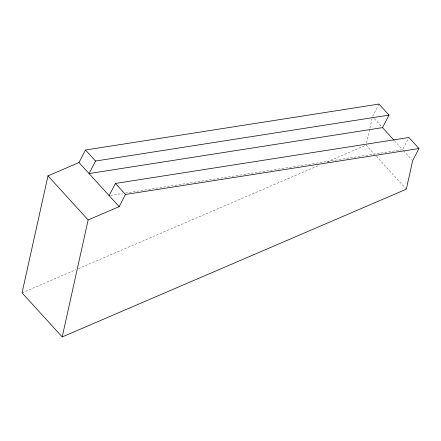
<?xml version="1.0" encoding="UTF-8"?>
<svg xmlns="http://www.w3.org/2000/svg" width="441" height="441" viewBox="0 0 441 441"><rect width="100%" height="100%" fill="white"/><g stroke="black" fill="none" stroke-linecap="round" stroke-linejoin="round"><path stroke-width="0.33" stroke-dasharray="2.21 1.65" d="M366.609 143.11L372.044 118.585M378.973 104.07L372.485 116.595L373.852 118.1M125.431 193.059L402.605 149.664L408.592 138.105M22.05 292.841L75.819 269.76M78.349 268.674L319.99 164.923M326.946 161.941L366.168 145.1L374.475 154.223M110.482 195.396L122.714 193.483M374.31 118.601L382.523 127.62M394.392 140.646L402.605 149.664M403.521 150.662L411.734 159.681M376.322 156.246L405.863 188.682"/><path stroke-width="0.66" d="M389.017 115.09L95.537 161.037L89.043 173.567L382.523 127.62L389.017 115.09L378.973 104.07L85.493 150.017L79.005 162.542L47.986 175.86L22.05 292.841L62.209 336.93L406.326 189.189L412.644 160.684L418.95 148.518L408.912 137.493L115.432 183.439L109.125 195.611M62.209 336.93L88.145 219.949L119.164 206.631L125.47 194.464L418.95 148.518M382.523 127.62L393.934 140.144M85.493 150.017L95.537 161.037M115.432 183.439L125.47 194.464M79.005 162.542L119.164 206.631M47.986 175.86L88.145 219.949"/></g></svg>
